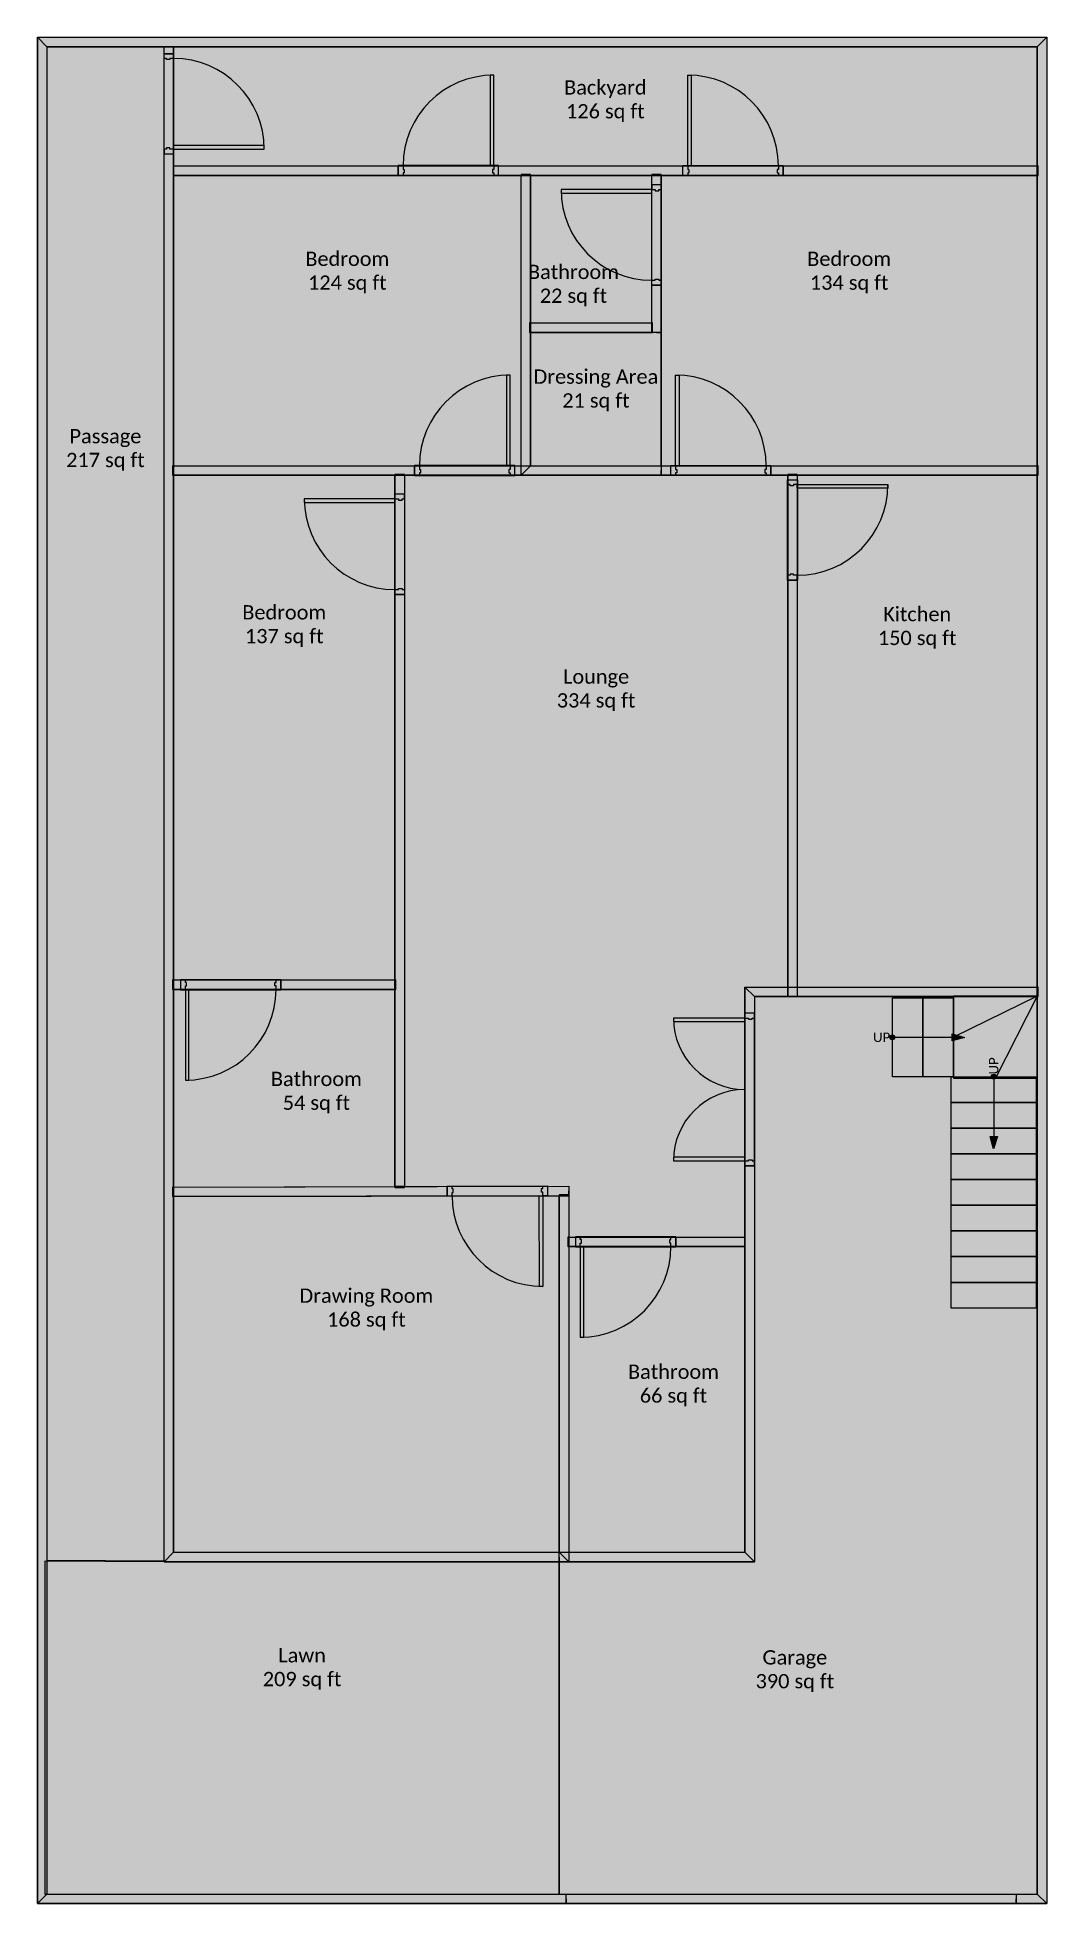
# Model space of a CAD drawing. Extents: x 0 to 35.4, y 0 to 65.4.
import ezdxf

# ---------------------------------------------------------------- set-up
doc = ezdxf.new("R2010")
doc.units = 0
doc.header["$MEASUREMENT"] = 0
for name, color, linetype in [('BUILDING_ENVELOPE', 7, 'CONTINUOUS'), ('LANDING', 7, 'CONTINUOUS'), ('SPACE', 7, 'CONTINUOUS'), ('STAIR', 7, 'CONTINUOUS')]:
    doc.layers.add(name, color=color, linetype=linetype)
doc.styles.get("Standard").update_dxf_attribs({"font": 'txt.shx'})

msp = doc.modelspace()

# ---------------------------------------------------------------- hatches: boundary and pattern name
at = {"layer": 'BUILDING_ENVELOPE'}
for color, points in [(7, [(0.357, 65.024), (0.357, 0.357), (0.024, 0.024), (0.024, 65.357)]), (7, [(0.024, 65.357), (35.357, 65.357), (35.024, 65.024), (0.357, 65.024)]), (7, [(35.357, 65.357), (35.357, 0.024), (35.024, 0.357), (35.024, 65.024)]), (7, [(4.458, 11.992), (4.458, 65.024), (4.625, 65.024), (4.792, 65.024), (4.792, 12.325)]), (7, [(15.876, 64.032), (15.876, 60.858), (16.001, 60.858), (16.001, 64.032)]), (7, [(22.917, 64.032), (22.917, 60.858), (22.792, 60.858), (22.792, 64.032)]), (7, [(7.966, 61.568), (4.792, 61.568), (4.792, 61.443), (7.966, 61.443)]), (7, [(4.792, 60.858), (35.024, 60.858), (35.024, 60.525), (4.792, 60.525), (4.792, 60.692)]), (7, [(35.024, 60.858), (35.024, 60.525), (35.057, 60.525), (35.057, 60.858)]), (7, [(16.958, 60.525), (17.292, 60.525), (17.292, 60.558), (16.958, 60.558)]), (7, [(16.958, 50.025), (16.958, 60.525), (17.292, 60.525), (17.292, 50.358)]), (7, [(21.53, 60.525), (21.863, 60.525), (21.863, 60.558), (21.53, 60.558)]), (7, [(21.53, 55.025), (21.53, 60.525), (21.863, 60.525), (21.863, 55.025), (21.696, 55.025)]), (7, [(18.356, 59.9), (21.53, 59.9), (21.53, 60.025), (18.356, 60.025)]), (7, [(17.292, 55.025), (17.292, 55.358), (17.258, 55.358), (17.258, 55.025)]), (7, [(17.292, 55.358), (21.53, 55.358), (21.53, 55.025), (17.292, 55.025)]), (7, [(21.53, 55.358), (21.53, 55.025), (21.563, 55.025), (21.563, 55.358)]), (7, [(16.448, 53.532), (16.448, 50.358), (16.573, 50.358), (16.573, 53.532)]), (7, [(22.488, 53.532), (22.488, 50.358), (22.363, 50.358), (22.363, 53.532)]), (7, [(4.792, 50.025), (4.792, 50.358), (4.758, 50.358), (4.758, 50.025)]), (7, [(4.792, 50.358), (35.024, 50.358), (35.024, 50.025), (4.792, 50.025)]), (253, [(17.292, 50.358), (21.863, 50.358), (21.863, 50.192), (21.863, 50.025), (16.958, 50.025)]), (7, [(35.024, 50.358), (35.024, 50.025), (35.057, 50.025), (35.057, 50.358)]), (7, [(12.542, 50.025), (12.875, 50.025), (12.875, 50.058), (12.542, 50.058)]), (7, [(12.875, 50.025), (12.875, 25.128), (12.542, 25.127), (12.542, 50.025)]), (7, [(26.292, 50.025), (26.625, 50.025), (26.625, 50.058), (26.292, 50.058)]), (7, [(26.625, 50.025), (26.625, 31.775), (26.458, 31.775), (26.292, 31.775), (26.292, 50.025)]), (7, [(29.799, 49.574), (26.625, 49.574), (26.625, 49.699), (29.799, 49.699)]), (7, [(9.368, 49.074), (12.542, 49.074), (12.542, 49.199), (9.368, 49.199)]), (7, [(4.792, 32.025), (4.792, 32.358), (4.758, 32.358), (4.758, 32.025)]), (7, [(4.792, 32.358), (12.542, 32.358), (12.542, 32.025), (4.792, 32.025)]), (7, [(5.33, 28.851), (5.33, 32.025), (5.205, 32.025), (5.205, 28.851)]), (7, [(12.542, 32.358), (12.542, 32.025), (12.575, 32.025), (12.575, 32.358)]), (7, [(24.792, 32.108), (35.024, 32.108), (35.024, 31.775), (25.125, 31.775)]), (7, [(25.125, 31.775), (25.125, 11.992), (24.792, 12.325), (24.792, 32.108)]), (7, [(35.024, 32.108), (35.024, 31.775), (35.057, 31.775), (35.057, 32.108)]), (7, [(22.292, 30.9), (24.792, 30.9), (24.792, 31.025), (22.292, 31.025)]), (7, [(22.292, 26.025), (24.792, 26.025), (24.792, 26.15), (22.292, 26.15)]), (7, [(4.792, 24.775), (4.792, 25.108), (4.758, 25.108), (4.758, 24.775)]), (7, [(4.792, 25.108), (18.624, 25.142), (18.625, 24.975), (18.625, 24.808), (4.792, 24.775)]), (7, [(12.875, 25.128), (12.542, 25.127), (12.542, 25.094), (12.875, 25.094)]), (7, [(18.292, 24.807), (18.625, 24.808), (18.625, 24.842), (18.292, 24.841)]), (7, [(17.598, 21.632), (17.591, 24.806), (17.716, 24.806), (17.723, 21.632)]), (7, [(18.625, 24.808), (18.625, 11.992), (18.292, 12.325), (18.292, 24.807)]), (7, [(18.625, 23.025), (18.625, 23.358), (18.592, 23.358), (18.592, 23.025)]), (7, [(18.625, 23.358), (24.792, 23.358), (24.792, 23.192), (24.792, 23.025), (18.625, 23.025)]), (7, [(19.154, 19.851), (19.154, 23.025), (19.029, 23.025), (19.029, 19.851)]), (7, [(4.792, 12.325), (18.292, 12.325), (18.625, 11.992), (4.458, 11.992)]), (7, [(18.292, 12.325), (24.792, 12.325), (25.125, 11.992), (18.292, 11.992), (18.292, 12.158)]), (7, [(0.357, 0.357), (35.024, 0.357), (35.357, 0.024), (0.024, 0.024)])]:
    msp.add_hatch(color=color, dxfattribs=at).paths.add_polyline_path(points)
h = msp.add_hatch(color=7, dxfattribs=at)
h.paths.add_polyline_path([(4.458, 61.276), (4.792, 61.276), (4.792, 61.443), (4.667, 61.443), (4.542, 61.443), (4.458, 61.443)])
h.paths.add_polyline_path([(4.458, 64.783), (4.792, 64.783), (4.792, 64.617), (4.667, 64.617), (4.542, 64.617), (4.458, 64.617)])
h = msp.add_hatch(color=7, dxfattribs=at)
h.paths.add_polyline_path([(4.667, 61.443), (4.667, 61.484), (4.542, 61.484), (4.542, 61.443)])
h.paths.add_polyline_path([(4.667, 64.617), (4.667, 64.575), (4.542, 64.575), (4.542, 64.617)])
h = msp.add_hatch(color=7, dxfattribs=at)
h.paths.add_polyline_path([(16.168, 60.525), (16.168, 60.858), (16.001, 60.858), (16.001, 60.733), (16.001, 60.608), (16.001, 60.525)])
h.paths.add_polyline_path([(12.661, 60.525), (12.661, 60.858), (12.827, 60.858), (12.827, 60.733), (12.827, 60.608), (12.827, 60.525)])
h = msp.add_hatch(color=7, dxfattribs=at)
h.paths.add_polyline_path([(22.625, 60.525), (22.625, 60.858), (22.792, 60.858), (22.792, 60.733), (22.792, 60.608), (22.792, 60.525)])
h.paths.add_polyline_path([(26.132, 60.525), (26.132, 60.858), (25.966, 60.858), (25.966, 60.733), (25.966, 60.608), (25.966, 60.525)])
h = msp.add_hatch(color=7, dxfattribs=at)
h.paths.add_polyline_path([(16.001, 60.733), (15.96, 60.733), (15.96, 60.608), (16.001, 60.608)])
h.paths.add_polyline_path([(12.827, 60.733), (12.869, 60.733), (12.869, 60.608), (12.827, 60.608)])
h = msp.add_hatch(color=7, dxfattribs=at)
h.paths.add_polyline_path([(21.863, 60.192), (21.53, 60.192), (21.53, 60.025), (21.655, 60.025), (21.78, 60.025), (21.863, 60.025)])
h.paths.add_polyline_path([(21.863, 56.684), (21.53, 56.684), (21.53, 56.851), (21.655, 56.851), (21.78, 56.851), (21.863, 56.851)])
h = msp.add_hatch(color=7, dxfattribs=at)
h.paths.add_polyline_path([(22.792, 60.733), (22.833, 60.733), (22.833, 60.608), (22.792, 60.608)])
h.paths.add_polyline_path([(25.966, 60.733), (25.924, 60.733), (25.924, 60.608), (25.966, 60.608)])
h = msp.add_hatch(color=7, dxfattribs=at)
h.paths.add_polyline_path([(21.655, 60.025), (21.655, 59.983), (21.78, 59.983), (21.78, 60.025)])
h.paths.add_polyline_path([(21.655, 56.851), (21.655, 56.893), (21.78, 56.893), (21.78, 56.851)])
h = msp.add_hatch(color=7, dxfattribs=at)
h.paths.add_polyline_path([(16.739, 50.025), (16.739, 50.358), (16.573, 50.358), (16.573, 50.233), (16.573, 50.108), (16.573, 50.025)])
h.paths.add_polyline_path([(13.232, 50.025), (13.232, 50.358), (13.399, 50.358), (13.399, 50.233), (13.399, 50.108), (13.399, 50.025)])
h = msp.add_hatch(color=7, dxfattribs=at)
h.paths.add_polyline_path([(22.196, 50.025), (22.196, 50.358), (22.363, 50.358), (22.363, 50.233), (22.363, 50.108), (22.363, 50.025)])
h.paths.add_polyline_path([(25.704, 50.025), (25.704, 50.358), (25.537, 50.358), (25.537, 50.233), (25.537, 50.108), (25.537, 50.025)])
h = msp.add_hatch(color=7, dxfattribs=at)
h.paths.add_polyline_path([(16.573, 50.233), (16.531, 50.233), (16.531, 50.108), (16.573, 50.108)])
h.paths.add_polyline_path([(13.399, 50.233), (13.44, 50.233), (13.44, 50.108), (13.399, 50.108)])
h = msp.add_hatch(color=7, dxfattribs=at)
h.paths.add_polyline_path([(22.363, 50.233), (22.405, 50.233), (22.405, 50.108), (22.363, 50.108)])
h.paths.add_polyline_path([(25.537, 50.233), (25.495, 50.233), (25.495, 50.108), (25.537, 50.108)])
h = msp.add_hatch(color=7, dxfattribs=at)
h.paths.add_polyline_path([(26.292, 49.866), (26.625, 49.866), (26.625, 49.699), (26.5, 49.699), (26.375, 49.699), (26.292, 49.699)])
h.paths.add_polyline_path([(26.292, 46.358), (26.625, 46.358), (26.625, 46.525), (26.5, 46.525), (26.375, 46.525), (26.292, 46.525)])
h = msp.add_hatch(color=7, dxfattribs=at)
h.paths.add_polyline_path([(26.5, 49.699), (26.5, 49.657), (26.375, 49.657), (26.375, 49.699)])
h.paths.add_polyline_path([(26.5, 46.525), (26.5, 46.567), (26.375, 46.567), (26.375, 46.525)])
h = msp.add_hatch(color=7, dxfattribs=at)
h.paths.add_polyline_path([(12.875, 49.366), (12.542, 49.366), (12.542, 49.199), (12.667, 49.199), (12.792, 49.199), (12.875, 49.199)])
h.paths.add_polyline_path([(12.875, 45.858), (12.542, 45.858), (12.542, 46.025), (12.667, 46.025), (12.792, 46.025), (12.875, 46.025)])
h = msp.add_hatch(color=7, dxfattribs=at)
h.paths.add_polyline_path([(12.667, 49.199), (12.667, 49.157), (12.792, 49.157), (12.792, 49.199)])
h.paths.add_polyline_path([(12.667, 46.025), (12.667, 46.067), (12.792, 46.067), (12.792, 46.025)])
h = msp.add_hatch(color=7, dxfattribs=at)
h.paths.add_polyline_path([(5.038, 32.358), (5.038, 32.025), (5.205, 32.025), (5.205, 32.15), (5.205, 32.275), (5.205, 32.358)])
h.paths.add_polyline_path([(8.545, 32.358), (8.545, 32.025), (8.379, 32.025), (8.379, 32.15), (8.379, 32.275), (8.379, 32.358)])
h = msp.add_hatch(color=7, dxfattribs=at)
h.paths.add_polyline_path([(5.205, 32.15), (5.246, 32.15), (5.246, 32.275), (5.205, 32.275)])
h.paths.add_polyline_path([(8.379, 32.15), (8.337, 32.15), (8.337, 32.275), (8.379, 32.275)])
h = msp.add_hatch(color=134, dxfattribs=at)
h.paths.add_polyline_path([(29.955, 31.728), (31.019, 31.728), (31.019, 28.973), (29.955, 28.973)])
h.paths.add_polyline_path([(31.019, 31.728), (32.083, 31.728), (32.083, 28.973), (31.019, 28.973)])
edge = h.paths.add_edge_path(flags=0)
edge = h.paths.add_edge_path(flags=0)
edge = h.paths.add_edge_path(flags=0)
edge = h.paths.add_edge_path(flags=0)
edge = h.paths.add_edge_path(flags=0)
edge = h.paths.add_edge_path(flags=0)
edge = h.paths.add_edge_path(flags=0)
edge = h.paths.add_edge_path(flags=0)
edge = h.paths.add_edge_path(flags=0)
edge = h.paths.add_edge_path(flags=0)
edge = h.paths.add_edge_path(flags=0)
edge = h.paths.add_edge_path(flags=0)
edge = h.paths.add_edge_path(flags=0)
edge = h.paths.add_edge_path(flags=0)
edge = h.paths.add_edge_path(flags=0)
edge = h.paths.add_edge_path(flags=0)
edge = h.paths.add_edge_path(flags=0)
edge = h.paths.add_edge_path(flags=0)
edge = h.paths.add_edge_path(flags=0)
edge = h.paths.add_edge_path(flags=0)
edge = h.paths.add_edge_path(flags=0)
edge = h.paths.add_edge_path(flags=0)
edge = h.paths.add_edge_path(flags=0)
edge = h.paths.add_edge_path(flags=0)
edge = h.paths.add_edge_path(flags=0)
edge = h.paths.add_edge_path(flags=0)
edge = h.paths.add_edge_path(flags=0)
edge = h.paths.add_edge_path(flags=0)
edge = h.paths.add_edge_path(flags=0)
edge = h.paths.add_edge_path(flags=0)
edge = h.paths.add_edge_path(flags=0)
h = msp.add_hatch(color=7, dxfattribs=at)
h.paths.add_polyline_path([(25.125, 31.192), (24.792, 31.192), (24.792, 31.025), (24.917, 31.025), (25.042, 31.025), (25.125, 31.025)])
h.paths.add_polyline_path([(25.125, 25.858), (24.792, 25.858), (24.792, 26.025), (24.917, 26.025), (25.042, 26.025), (25.125, 26.025)])
h = msp.add_hatch(color=7, dxfattribs=at)
h.paths.add_polyline_path([(24.917, 31.025), (24.917, 30.983), (25.042, 30.983), (25.042, 31.025)])
h.paths.add_polyline_path([(24.917, 26.025), (24.917, 26.067), (25.042, 26.067), (25.042, 26.025)])
h = msp.add_hatch(color=134, dxfattribs=at)
h.paths.add_polyline_path([(34.994, 28.973), (34.994, 28.074), (32.011, 28.074), (32.011, 28.973)])
h.paths.add_polyline_path([(34.994, 28.074), (34.994, 27.174), (32.011, 27.174), (32.011, 28.074)])
h.paths.add_polyline_path([(34.994, 27.174), (34.994, 26.274), (32.011, 26.274), (32.011, 27.174)])
h.paths.add_polyline_path([(34.994, 26.274), (34.994, 25.374), (32.011, 25.374), (32.011, 26.274)])
h.paths.add_polyline_path([(34.994, 25.374), (34.994, 24.474), (32.011, 24.474), (32.011, 25.374)])
h.paths.add_polyline_path([(34.994, 24.474), (34.994, 23.574), (32.011, 23.574), (32.011, 24.474)])
h.paths.add_polyline_path([(34.994, 23.574), (34.994, 22.674), (32.011, 22.674), (32.011, 23.574)])
h.paths.add_polyline_path([(34.994, 22.674), (34.994, 21.774), (32.011, 21.774), (32.011, 22.674)])
h.paths.add_polyline_path([(34.994, 21.774), (34.994, 20.874), (32.011, 20.874), (32.011, 21.774)])
edge = h.paths.add_edge_path(flags=0)
edge = h.paths.add_edge_path(flags=0)
edge = h.paths.add_edge_path(flags=0)
edge = h.paths.add_edge_path(flags=0)
edge = h.paths.add_edge_path(flags=0)
edge = h.paths.add_edge_path(flags=0)
edge = h.paths.add_edge_path(flags=0)
edge = h.paths.add_edge_path(flags=0)
edge = h.paths.add_edge_path(flags=0)
edge = h.paths.add_edge_path(flags=0)
edge = h.paths.add_edge_path(flags=0)
edge = h.paths.add_edge_path(flags=0)
edge = h.paths.add_edge_path(flags=0)
edge = h.paths.add_edge_path(flags=0)
edge = h.paths.add_edge_path(flags=0)
edge = h.paths.add_edge_path(flags=0)
edge = h.paths.add_edge_path(flags=0)
edge = h.paths.add_edge_path(flags=0)
edge = h.paths.add_edge_path(flags=0)
edge = h.paths.add_edge_path(flags=0)
edge = h.paths.add_edge_path(flags=0)
edge = h.paths.add_edge_path(flags=0)
edge = h.paths.add_edge_path(flags=0)
edge = h.paths.add_edge_path(flags=0)
h = msp.add_hatch(color=7, dxfattribs=at)
h.paths.add_polyline_path([(17.882, 25.14), (17.882, 24.807), (17.716, 24.806), (17.715, 24.931), (17.715, 25.056), (17.715, 25.139)])
h.paths.add_polyline_path([(14.374, 25.131), (14.375, 24.798), (14.542, 24.798), (14.541, 24.923), (14.541, 25.048), (14.541, 25.132)])
h = msp.add_hatch(color=7, dxfattribs=at)
h.paths.add_polyline_path([(17.715, 24.931), (17.674, 24.931), (17.673, 25.056), (17.715, 25.056)])
h.paths.add_polyline_path([(14.541, 24.923), (14.583, 24.924), (14.583, 25.049), (14.541, 25.048)])
h = msp.add_hatch(color=7, dxfattribs=at)
h.paths.add_polyline_path([(18.862, 23.358), (18.862, 23.025), (19.029, 23.025), (19.029, 23.15), (19.029, 23.275), (19.029, 23.358)])
h.paths.add_polyline_path([(22.37, 23.358), (22.37, 23.025), (22.203, 23.025), (22.203, 23.15), (22.203, 23.275), (22.203, 23.358)])
h = msp.add_hatch(color=7, dxfattribs=at)
h.paths.add_polyline_path([(19.029, 23.15), (19.071, 23.15), (19.071, 23.275), (19.029, 23.275)])
h.paths.add_polyline_path([(22.203, 23.15), (22.161, 23.15), (22.161, 23.275), (22.203, 23.275)])
at = {"layer": 'LANDING'}
msp.add_hatch(color=134, dxfattribs=at).paths.add_polyline_path([(35.024, 31.788), (32.095, 31.788), (32.095, 28.92), (35.024, 28.92)])
at = {"layer": 'SPACE'}
for color, points in [(54, [(4.458, 12.025), (4.458, 65.025), (0.357, 65.025), (0.357, 12.045)]), (77, [(4.792, 60.858), (35.024, 60.858), (35.024, 65.024), (4.792, 65.024)]), (10, [(16.958, 50.358), (16.958, 60.525), (4.792, 60.525), (4.792, 50.358)]), (5, [(21.53, 55.358), (21.53, 60.525), (17.292, 60.525), (17.292, 55.358), (21.53, 55.358)]), (10, [(21.863, 50.358), (35.024, 50.358), (35.024, 60.525), (21.863, 60.525)]), (11, [(21.863, 55.025), (17.292, 55.025), (17.292, 50.358), (21.863, 50.358), (21.863, 55.025)]), (10, [(12.542, 32.358), (12.542, 50.025), (4.792, 50.025), (4.792, 32.358), (12.542, 32.358)]), (2, [(24.792, 23.358), (24.792, 32.108), (26.292, 32.108), (26.292, 50.025), (21.863, 50.025), (16.958, 50.025), (12.875, 50.025), (12.875, 25.128), (18.624, 25.142), (18.625, 24.975), (18.625, 24.808), (18.625, 24.808), (18.625, 23.358)]), (40, [(26.625, 32.108), (35.024, 32.108), (35.024, 50.025), (26.625, 50.025)]), (5, [(12.542, 32.025), (4.792, 32.025), (4.792, 25.108), (12.542, 25.127), (12.542, 32.025)]), (22, [(18.292, 11.992), (18.292, 0.357), (18.542, 0.357), (34.292, 0.357), (35.024, 0.357), (35.024, 31.775), (26.625, 31.775), (26.458, 31.775), (26.292, 31.775), (25.125, 31.775), (25.125, 11.992), (18.625, 11.992), (18.625, 11.992), (18.292, 11.992)]), (94, [(4.792, 12.325), (4.792, 12.325), (4.793, 12.325), (18.292, 12.325), (18.292, 24.807), (4.792, 24.775), (4.792, 12.325)]), (5, [(24.792, 23.025), (18.625, 23.025), (18.625, 12.325), (24.792, 12.325)]), (111, [(4.827, 11.992), (4.486, 11.992), (4.486, 11.993), (0.292, 12.014), (0.292, 0.357), (18.292, 0.357), (18.292, 11.992)])]:
    msp.add_hatch(color=color, dxfattribs=at).paths.add_polyline_path(points)
at = {"layer": 'STAIR'}
h = msp.add_hatch(color=134, dxfattribs=at)
edge = h.paths.add_edge_path()
edge.add_arc((29.955, 30.351), 0.0868, 0, 360)
for points in [[(32.05, 30.223), (32.05, 30.478), (32.476, 30.348)], [(33.375, 26.878), (33.63, 26.878), (33.5, 26.452)]]:
    msp.add_hatch(color=134, dxfattribs=at).paths.add_polyline_path(points)
h = msp.add_hatch(color=134, dxfattribs=at)
edge = h.paths.add_edge_path()
edge.add_arc((33.503, 28.973), 0.0868, 0, 360)

# ---------------------------------------------------------------- linework, layer by layer
at = {"layer": 'BUILDING_ENVELOPE', "color": 7, "linetype": 'CONTINUOUS'}
for p, q in [((0.024, 65.357), (0.024, 0.024)), ((0.024, 65.357), (35.357, 65.357)), ((35.357, 65.357), (35.357, 0.024)), ((0.357, 65.024), (0.357, 0.357)), ((0.357, 65.024), (35.024, 65.024)), ((4.458, 64.783), (4.792, 64.783)), ((4.458, 64.617), (4.458, 64.783)), ((4.458, 64.783), (4.792, 64.783)), ((4.792, 64.783), (4.792, 64.617)), ((35.024, 65.024), (35.024, 0.357)), ((4.542, 64.617), (4.458, 64.617)), ((4.542, 64.575), (4.542, 64.617)), ((4.667, 64.575), (4.542, 64.575)), ((4.792, 64.617), (4.667, 64.617)), ((4.667, 64.617), (4.667, 64.575)), ((4.542, 61.443), (4.458, 61.443)), ((4.458, 61.443), (4.458, 61.276)), ((4.667, 61.484), (4.542, 61.484)), ((4.542, 61.484), (4.542, 61.443)), ((4.667, 61.443), (4.667, 61.484)), ((4.792, 61.443), (4.667, 61.443)), ((4.792, 61.276), (4.792, 61.443)), ((4.458, 61.276), (4.792, 61.276)), ((4.458, 61.276), (4.792, 61.276)), ((12.661, 60.525), (12.661, 60.858)), ((12.661, 60.858), (12.827, 60.858)), ((12.661, 60.525), (12.661, 60.858)), ((12.827, 60.858), (12.827, 60.733)), ((16.168, 60.858), (16.001, 60.858)), ((16.001, 60.858), (16.001, 60.733)), ((16.168, 60.525), (16.168, 60.858)), ((16.168, 60.525), (16.168, 60.858)), ((22.625, 60.525), (22.625, 60.858)), ((22.625, 60.858), (22.792, 60.858)), ((22.625, 60.525), (22.625, 60.858)), ((22.792, 60.858), (22.792, 60.733)), ((26.132, 60.858), (25.966, 60.858)), ((25.966, 60.858), (25.966, 60.733)), ((26.132, 60.525), (26.132, 60.858)), ((26.132, 60.525), (26.132, 60.858)), ((12.827, 60.525), (12.661, 60.525)), ((12.827, 60.733), (12.869, 60.733)), ((12.827, 60.608), (12.827, 60.525)), ((12.869, 60.608), (12.827, 60.608)), ((12.869, 60.733), (12.869, 60.608)), ((16.001, 60.733), (15.96, 60.733)), ((15.96, 60.733), (15.96, 60.608)), ((15.96, 60.608), (16.001, 60.608)), ((16.001, 60.608), (16.001, 60.525)), ((16.001, 60.525), (16.168, 60.525)), ((16.958, 50.025), (16.958, 60.525)), ((17.292, 50.358), (17.292, 60.525)), ((21.863, 60.192), (21.53, 60.192)), ((21.53, 60.192), (21.53, 60.025)), ((21.863, 60.192), (21.53, 60.192)), ((21.863, 60.025), (21.863, 60.192)), ((22.792, 60.525), (22.625, 60.525)), ((22.792, 60.733), (22.833, 60.733)), ((22.792, 60.608), (22.792, 60.525)), ((22.833, 60.608), (22.792, 60.608)), ((22.833, 60.733), (22.833, 60.608)), ((25.966, 60.733), (25.924, 60.733)), ((25.924, 60.733), (25.924, 60.608)), ((25.924, 60.608), (25.966, 60.608)), ((25.966, 60.608), (25.966, 60.525)), ((25.966, 60.525), (26.132, 60.525)), ((21.53, 60.025), (21.655, 60.025)), ((21.655, 60.025), (21.655, 59.983)), ((21.655, 59.983), (21.78, 59.983)), ((21.78, 60.025), (21.863, 60.025)), ((21.78, 59.983), (21.78, 60.025)), ((21.53, 56.684), (21.53, 56.851)), ((21.53, 56.851), (21.655, 56.851)), ((21.655, 56.851), (21.655, 56.893)), ((21.655, 56.893), (21.78, 56.893)), ((21.78, 56.893), (21.78, 56.851)), ((21.78, 56.851), (21.863, 56.851)), ((21.863, 56.851), (21.863, 56.684)), ((21.863, 56.684), (21.53, 56.684)), ((21.863, 56.684), (21.53, 56.684)), ((17.292, 55.358), (21.53, 55.358)), ((17.292, 55.025), (21.53, 55.025)), ((4.792, 50.358), (35.024, 50.358)), ((13.232, 50.025), (13.232, 50.358)), ((13.232, 50.358), (13.399, 50.358)), ((13.232, 50.025), (13.232, 50.358)), ((13.399, 50.358), (13.399, 50.233)), ((16.739, 50.358), (16.573, 50.358)), ((16.573, 50.358), (16.573, 50.233)), ((16.739, 50.025), (16.739, 50.358)), ((16.739, 50.025), (16.739, 50.358)), ((22.196, 50.025), (22.196, 50.358)), ((22.196, 50.358), (22.363, 50.358)), ((22.196, 50.025), (22.196, 50.358)), ((22.363, 50.358), (22.363, 50.233)), ((25.704, 50.358), (25.537, 50.358)), ((25.537, 50.358), (25.537, 50.233)), ((25.704, 50.025), (25.704, 50.358)), ((25.704, 50.025), (25.704, 50.358)), ((4.792, 50.025), (35.024, 50.025)), ((12.542, 50.025), (12.542, 25.127)), ((12.875, 50.025), (12.875, 25.128)), ((13.399, 50.025), (13.232, 50.025)), ((13.399, 50.233), (13.44, 50.233)), ((13.399, 50.108), (13.399, 50.025)), ((13.44, 50.108), (13.399, 50.108)), ((13.44, 50.233), (13.44, 50.108)), ((16.573, 50.233), (16.531, 50.233)), ((16.531, 50.233), (16.531, 50.108)), ((16.531, 50.108), (16.573, 50.108)), ((16.573, 50.108), (16.573, 50.025)), ((16.573, 50.025), (16.739, 50.025)), ((22.363, 50.025), (22.196, 50.025)), ((22.363, 50.233), (22.405, 50.233)), ((22.363, 50.108), (22.363, 50.025)), ((22.405, 50.108), (22.363, 50.108)), ((22.405, 50.233), (22.405, 50.108)), ((25.537, 50.233), (25.495, 50.233)), ((25.495, 50.233), (25.495, 50.108)), ((25.495, 50.108), (25.537, 50.108)), ((25.537, 50.108), (25.537, 50.025)), ((25.537, 50.025), (25.704, 50.025)), ((26.292, 49.866), (26.625, 49.866)), ((26.292, 49.699), (26.292, 49.866)), ((26.292, 49.866), (26.625, 49.866)), ((26.375, 49.699), (26.292, 49.699)), ((26.375, 49.657), (26.375, 49.699)), ((26.5, 49.657), (26.375, 49.657)), ((26.625, 49.699), (26.5, 49.699)), ((26.5, 49.699), (26.5, 49.657)), ((26.625, 49.866), (26.625, 49.699)), ((12.875, 49.366), (12.542, 49.366)), ((12.542, 49.366), (12.542, 49.199)), ((12.875, 49.366), (12.542, 49.366)), ((12.542, 49.199), (12.667, 49.199)), ((12.667, 49.199), (12.667, 49.157)), ((12.667, 49.157), (12.792, 49.157)), ((12.792, 49.199), (12.875, 49.199)), ((12.792, 49.157), (12.792, 49.199)), ((12.875, 49.199), (12.875, 49.366)), ((26.375, 46.525), (26.292, 46.525)), ((26.292, 46.525), (26.292, 46.358)), ((26.5, 46.567), (26.375, 46.567)), ((26.375, 46.567), (26.375, 46.525)), ((26.5, 46.525), (26.5, 46.567)), ((26.625, 46.525), (26.5, 46.525)), ((26.625, 46.358), (26.625, 46.525)), ((12.542, 45.858), (12.542, 46.025)), ((12.542, 46.025), (12.667, 46.025)), ((12.875, 45.858), (12.542, 45.858)), ((12.875, 45.858), (12.542, 45.858)), ((12.667, 46.025), (12.667, 46.067)), ((12.667, 46.067), (12.792, 46.067)), ((12.792, 46.067), (12.792, 46.025)), ((12.792, 46.025), (12.875, 46.025)), ((12.875, 46.025), (12.875, 45.858)), ((26.292, 46.358), (26.625, 46.358)), ((26.292, 46.358), (26.625, 46.358)), ((4.792, 32.358), (12.542, 32.358)), ((4.792, 32.025), (12.542, 32.025)), ((5.038, 32.358), (5.038, 32.025)), ((5.205, 32.358), (5.038, 32.358)), ((5.038, 32.358), (5.038, 32.025)), ((5.038, 32.025), (5.205, 32.025)), ((5.205, 32.275), (5.205, 32.358)), ((5.246, 32.275), (5.205, 32.275)), ((5.205, 32.025), (5.205, 32.15)), ((5.205, 32.15), (5.246, 32.15)), ((5.246, 32.15), (5.246, 32.275)), ((8.337, 32.15), (8.337, 32.275)), ((8.337, 32.275), (8.379, 32.275)), ((8.379, 32.15), (8.337, 32.15)), ((8.379, 32.275), (8.379, 32.358)), ((8.379, 32.358), (8.545, 32.358)), ((8.379, 32.025), (8.379, 32.15)), ((8.545, 32.025), (8.379, 32.025)), ((8.545, 32.358), (8.545, 32.025)), ((8.545, 32.358), (8.545, 32.025)), ((24.792, 32.108), (35.024, 32.108)), ((24.792, 32.108), (24.792, 12.325)), ((25.125, 31.775), (35.024, 31.775)), ((25.125, 31.775), (25.125, 11.992)), ((25.125, 31.192), (24.792, 31.192)), ((24.792, 31.192), (24.792, 31.025)), ((25.125, 31.192), (24.792, 31.192)), ((24.792, 31.025), (24.917, 31.025)), ((24.917, 31.025), (24.917, 30.983)), ((24.917, 30.983), (25.042, 30.983)), ((25.042, 31.025), (25.125, 31.025)), ((25.042, 30.983), (25.042, 31.025)), ((25.125, 31.025), (25.125, 31.192)), ((24.792, 25.858), (24.792, 26.025)), ((24.792, 26.025), (24.917, 26.025)), ((25.125, 25.858), (24.792, 25.858)), ((25.125, 25.858), (24.792, 25.858)), ((24.917, 26.025), (24.917, 26.067)), ((24.917, 26.067), (25.042, 26.067)), ((25.042, 26.067), (25.042, 26.025)), ((25.042, 26.025), (25.125, 26.025)), ((25.125, 26.025), (25.125, 25.858)), ((14.541, 25.132), (14.374, 25.131)), ((14.374, 25.131), (14.375, 24.798)), ((14.374, 25.131), (14.375, 24.798)), ((14.541, 25.048), (14.541, 25.132)), ((14.583, 25.049), (14.541, 25.048)), ((14.541, 24.923), (14.583, 24.924)), ((14.542, 24.798), (14.541, 24.923)), ((14.583, 24.924), (14.583, 25.049)), ((17.674, 24.931), (17.673, 25.056)), ((17.673, 25.056), (17.715, 25.056)), ((17.715, 24.931), (17.674, 24.931)), ((17.715, 25.139), (17.882, 25.14)), ((17.715, 25.056), (17.715, 25.139)), ((17.716, 24.806), (17.715, 24.931)), ((17.882, 25.14), (17.882, 24.807)), ((17.882, 25.14), (17.882, 24.807)), ((14.375, 24.798), (14.542, 24.798)), ((17.882, 24.807), (17.716, 24.806)), ((18.292, 24.807), (18.292, 12.325)), ((18.625, 24.808), (18.625, 11.992)), ((18.862, 23.358), (18.862, 23.025)), ((19.029, 23.358), (18.862, 23.358)), ((18.862, 23.358), (18.862, 23.025)), ((18.862, 23.025), (19.029, 23.025)), ((19.029, 23.275), (19.029, 23.358)), ((19.071, 23.275), (19.029, 23.275)), ((19.029, 23.025), (19.029, 23.15)), ((19.029, 23.15), (19.071, 23.15)), ((19.071, 23.15), (19.071, 23.275)), ((22.161, 23.15), (22.161, 23.275)), ((22.161, 23.275), (22.203, 23.275)), ((22.203, 23.15), (22.161, 23.15)), ((22.203, 23.275), (22.203, 23.358)), ((22.203, 23.358), (22.37, 23.358)), ((22.203, 23.025), (22.203, 23.15)), ((22.37, 23.025), (22.203, 23.025)), ((22.37, 23.358), (22.37, 23.025)), ((22.37, 23.358), (22.37, 23.025)), ((4.458, 11.992), (18.625, 11.992)), ((4.792, 12.325), (18.292, 12.325)), ((0.024, 0.024), (35.357, 0.024)), ((0.357, 0.357), (35.024, 0.357))]:
    msp.add_line(p, q, dxfattribs=at)
for points in [[(0.357, 65.024), (0.357, 0.357), (0.024, 0.024), (0.024, 65.357)], [(0.024, 65.357), (35.357, 65.357), (35.024, 65.024), (0.357, 65.024)], [(35.357, 65.357), (35.357, 0.024), (35.024, 0.357), (35.024, 65.024)], [(4.45, 64.783), (4.45, 61.276), (4.8, 61.276), (4.8, 64.783)], [(4.458, 11.992), (4.458, 65.024), (4.625, 65.024), (4.792, 65.024), (4.792, 12.325)], [(15.876, 64.032), (15.876, 60.858), (16.001, 60.858), (16.001, 64.032)], [(22.917, 64.032), (22.917, 60.858), (22.792, 60.858), (22.792, 64.032)], [(7.966, 61.568), (4.792, 61.568), (4.792, 61.443), (7.966, 61.443)], [(4.792, 60.858), (35.024, 60.858), (35.024, 60.525), (4.792, 60.525), (4.792, 60.692)], [(12.661, 60.517), (16.168, 60.517), (16.168, 60.866), (12.661, 60.866)], [(26.132, 60.517), (22.625, 60.517), (22.625, 60.866), (26.132, 60.866)], [(35.024, 60.858), (35.024, 60.525), (35.057, 60.525), (35.057, 60.858)], [(16.958, 60.525), (17.292, 60.525), (17.292, 60.558), (16.958, 60.558)], [(16.958, 50.025), (16.958, 60.525), (17.292, 60.525), (17.292, 50.358)], [(21.871, 56.684), (21.871, 60.192), (21.522, 60.192), (21.522, 56.684)], [(21.53, 60.525), (21.863, 60.525), (21.863, 60.558), (21.53, 60.558)], [(21.53, 55.025), (21.53, 60.525), (21.863, 60.525), (21.863, 55.025), (21.696, 55.025)], [(18.356, 59.9), (21.53, 59.9), (21.53, 60.025), (18.356, 60.025)], [(17.292, 55.025), (17.292, 55.358), (17.258, 55.358), (17.258, 55.025)], [(17.292, 55.358), (21.53, 55.358), (21.53, 55.025), (17.292, 55.025)], [(21.53, 55.358), (21.53, 55.025), (21.563, 55.025), (21.563, 55.358)], [(16.448, 53.532), (16.448, 50.358), (16.573, 50.358), (16.573, 53.532)], [(22.488, 53.532), (22.488, 50.358), (22.363, 50.358), (22.363, 53.532)], [(4.792, 50.025), (4.792, 50.358), (4.758, 50.358), (4.758, 50.025)], [(4.792, 50.358), (35.024, 50.358), (35.024, 50.025), (4.792, 50.025)], [(13.232, 50.017), (16.739, 50.017), (16.739, 50.366), (13.232, 50.366)], [(17.292, 50.358), (21.863, 50.358), (21.863, 50.192), (21.863, 50.025), (16.958, 50.025)], [(25.704, 50.017), (22.196, 50.017), (22.196, 50.366), (25.704, 50.366)], [(35.024, 50.358), (35.024, 50.025), (35.057, 50.025), (35.057, 50.358)], [(12.542, 50.025), (12.875, 50.025), (12.875, 50.058), (12.542, 50.058)], [(12.875, 50.025), (12.875, 25.128), (12.542, 25.127), (12.542, 50.025)], [(26.284, 46.358), (26.284, 49.866), (26.633, 49.866), (26.633, 46.358)], [(26.292, 50.025), (26.625, 50.025), (26.625, 50.058), (26.292, 50.058)], [(26.625, 50.025), (26.625, 31.775), (26.458, 31.775), (26.292, 31.775), (26.292, 50.025)], [(29.799, 49.574), (26.625, 49.574), (26.625, 49.699), (29.799, 49.699)], [(9.368, 49.074), (12.542, 49.074), (12.542, 49.199), (9.368, 49.199)], [(12.883, 45.858), (12.883, 49.366), (12.534, 49.366), (12.534, 45.858)], [(4.792, 32.025), (4.792, 32.358), (4.758, 32.358), (4.758, 32.025)], [(4.792, 32.358), (12.542, 32.358), (12.542, 32.025), (4.792, 32.025)], [(8.545, 32.366), (5.038, 32.366), (5.038, 32.017), (8.545, 32.017)], [(5.33, 28.851), (5.33, 32.025), (5.205, 32.025), (5.205, 28.851)], [(12.542, 32.358), (12.542, 32.025), (12.575, 32.025), (12.575, 32.358)], [(24.792, 32.108), (35.024, 32.108), (35.024, 31.775), (25.125, 31.775)], [(25.125, 31.775), (25.125, 11.992), (24.792, 12.325), (24.792, 32.108)], [(35.024, 32.108), (35.024, 31.775), (35.057, 31.775), (35.057, 32.108)], [(22.292, 30.9), (24.792, 30.9), (24.792, 31.025), (22.292, 31.025)], [(25.133, 25.858), (25.133, 31.192), (24.784, 31.192), (24.784, 25.858)], [(22.292, 26.025), (24.792, 26.025), (24.792, 26.15), (22.292, 26.15)], [(4.792, 24.775), (4.792, 25.108), (4.758, 25.108), (4.758, 24.775)], [(4.792, 25.108), (18.624, 25.142), (18.625, 24.975), (18.625, 24.808), (4.792, 24.775)], [(12.875, 25.128), (12.542, 25.127), (12.542, 25.094), (12.875, 25.094)], [(14.374, 25.139), (17.881, 25.148), (17.882, 24.799), (14.375, 24.79)], [(18.292, 24.807), (18.625, 24.808), (18.625, 24.842), (18.292, 24.841)], [(17.598, 21.632), (17.591, 24.806), (17.716, 24.806), (17.723, 21.632)], [(18.625, 24.808), (18.625, 11.992), (18.292, 12.325), (18.292, 24.807)], [(18.625, 23.025), (18.625, 23.358), (18.592, 23.358), (18.592, 23.025)], [(18.625, 23.358), (24.792, 23.358), (24.792, 23.192), (24.792, 23.025), (18.625, 23.025)], [(22.37, 23.366), (18.862, 23.366), (18.862, 23.017), (22.37, 23.017)], [(19.154, 19.851), (19.154, 23.025), (19.029, 23.025), (19.029, 19.851)], [(4.792, 12.325), (18.292, 12.325), (18.625, 11.992), (4.458, 11.992)], [(18.292, 12.325), (24.792, 12.325), (25.125, 11.992), (18.292, 11.992), (18.292, 12.158)], [(0.357, 0.357), (35.024, 0.357), (35.357, 0.024), (0.024, 0.024)], [(18.542, 0.357), (34.292, 0.357), (34.292, 0.19), (34.292, 0.024), (18.542, 0.024), (18.542, 0.19)]]:
    msp.add_lwpolyline(points, close=True, dxfattribs=at)
for points in [[(4.458, 11.992), (4.458, 65.024), (4.625, 65.024)], [(4.792, 12.325), (4.792, 65.024), (4.625, 65.024)], [(4.792, 60.692), (4.792, 60.858), (35.024, 60.858)], [(4.792, 60.692), (4.792, 60.525), (35.024, 60.525)], [(21.696, 55.025), (21.53, 55.025), (21.53, 60.525)], [(21.696, 55.025), (21.863, 55.025), (21.863, 60.525)], [(17.292, 50.358), (21.863, 50.358), (21.863, 50.192)], [(16.958, 50.025), (21.863, 50.025), (21.863, 50.192)], [(26.292, 50.025), (26.292, 31.775), (26.458, 31.775)], [(26.625, 50.025), (26.625, 31.775), (26.458, 31.775)], [(4.792, 25.108), (18.624, 25.142), (18.625, 24.975)], [(4.792, 24.775), (18.625, 24.808), (18.625, 24.975)], [(18.625, 23.358), (24.792, 23.358), (24.792, 23.192)], [(18.625, 23.025), (24.792, 23.025), (24.792, 23.192)], [(18.292, 12.158), (18.292, 12.325), (24.792, 12.325)], [(18.292, 12.158), (18.292, 11.992), (25.125, 11.992)], [(18.542, 0.19), (18.542, 0.357), (34.292, 0.357), (34.292, 0.19)], [(18.542, 0.19), (18.542, 0.024), (34.292, 0.024), (34.292, 0.19)]]:
    msp.add_lwpolyline(points, dxfattribs=at)
at = {"layer": 'BUILDING_ENVELOPE', "color": 9, "linetype": 'CONTINUOUS'}
for points in [[(29.955, 31.728), (31.019, 31.728), (31.019, 28.973), (29.955, 28.973)], [(31.019, 31.728), (32.083, 31.728), (32.083, 28.973), (31.019, 28.973)], [(34.994, 28.973), (34.994, 28.074), (32.011, 28.074), (32.011, 28.973)], [(34.994, 28.074), (34.994, 27.174), (32.011, 27.174), (32.011, 28.074)], [(34.994, 27.174), (34.994, 26.274), (32.011, 26.274), (32.011, 27.174)], [(34.994, 26.274), (34.994, 25.374), (32.011, 25.374), (32.011, 26.274)], [(34.994, 25.374), (34.994, 24.474), (32.011, 24.474), (32.011, 25.374)], [(34.994, 24.474), (34.994, 23.574), (32.011, 23.574), (32.011, 24.474)], [(34.994, 23.574), (34.994, 22.674), (32.011, 22.674), (32.011, 23.574)], [(34.994, 22.674), (34.994, 21.774), (32.011, 21.774), (32.011, 22.674)], [(34.994, 21.774), (34.994, 20.874), (32.011, 20.874), (32.011, 21.774)]]:
    msp.add_lwpolyline(points, close=True, dxfattribs=at)
at = {"layer": 'BUILDING_ENVELOPE', "color": 7, "linetype": 'CONTINUOUS'}
for centre, radius, start, end in [((4.792, 61.443), 3.174, 0, 90), ((16.001, 60.858), 3.174, 90, 180), ((22.792, 60.858), 3.174, 0, 90), ((21.53, 60.025), 3.174, 180, 270), ((16.573, 50.358), 3.174, 90, 180), ((22.363, 50.358), 3.174, 0, 90), ((26.625, 49.699), 3.174, 270, 0), ((12.542, 49.199), 3.174, 180, 270), ((5.205, 32.025), 3.174, 270, 0), ((24.792, 31.025), 2.5, 180, 270), ((24.792, 26.025), 2.5, 90, 180), ((17.716, 24.806), 3.174, 180.13806, 270.13806), ((19.029, 23.025), 3.174, 270, 0)]:
    msp.add_arc(centre, radius, start, end, dxfattribs=at)
at = {"layer": 'LANDING', "color": 9, "linetype": 'CONTINUOUS'}
for q in [(32.095, 30.36), (33.566, 28.92)]:
    msp.add_line((35.024, 31.788), q, dxfattribs=at)
at = {"layer": 'LANDING', "color": 7, "linetype": 'CONTINUOUS'}
msp.add_lwpolyline([(35.024, 31.788), (32.095, 31.788), (32.095, 28.92), (35.024, 28.92)], close=True, dxfattribs=at)
at = {"layer": 'SPACE', "linetype": 'CONTINUOUS'}
for p, q in [((21.53, 60.525), (17.292, 60.525)), ((17.292, 60.525), (17.292, 55.358)), ((21.53, 55.358), (21.53, 60.525)), ((17.292, 55.358), (21.53, 55.358)), ((21.863, 55.025), (17.292, 55.025)), ((17.292, 55.025), (17.292, 50.358)), ((21.863, 50.358), (21.863, 55.025)), ((17.292, 50.358), (21.863, 50.358)), ((12.542, 50.025), (4.792, 50.025)), ((4.792, 50.025), (4.792, 32.358)), ((12.542, 32.358), (12.542, 50.025)), ((4.792, 32.358), (12.542, 32.358)), ((12.542, 32.025), (4.792, 32.025)), ((4.792, 32.025), (4.792, 25.108)), ((12.542, 25.127), (12.542, 32.025)), ((26.292, 31.775), (25.125, 31.775)), ((25.125, 31.775), (25.125, 11.992)), ((26.458, 31.775), (26.292, 31.775)), ((26.625, 31.775), (26.458, 31.775)), ((35.024, 31.775), (26.625, 31.775)), ((35.024, 0.357), (35.024, 31.775)), ((4.792, 25.108), (12.542, 25.127)), ((18.292, 24.807), (4.792, 24.775)), ((4.792, 24.775), (4.792, 12.325)), ((18.292, 12.325), (18.292, 24.807)), ((4.792, 12.325), (4.792, 12.325)), ((4.792, 12.325), (4.793, 12.325)), ((4.793, 12.325), (18.292, 12.325)), ((18.292, 11.992), (18.292, 0.357)), ((18.625, 11.992), (18.292, 11.992)), ((25.125, 11.992), (18.625, 11.992)), ((18.625, 11.992), (18.625, 11.992)), ((18.292, 0.357), (18.542, 0.357)), ((18.542, 0.357), (34.292, 0.357)), ((34.292, 0.357), (35.024, 0.357))]:
    msp.add_line(p, q, dxfattribs=at)
for points in [[(4.458, 12.025), (4.458, 65.025), (0.357, 65.025), (0.357, 12.045)], [(4.792, 60.858), (35.024, 60.858), (35.024, 65.024), (4.792, 65.024)], [(16.958, 50.358), (16.958, 60.525), (4.792, 60.525), (4.792, 50.358)], [(21.863, 50.358), (35.024, 50.358), (35.024, 60.525), (21.863, 60.525)], [(24.792, 23.358), (24.792, 32.108), (26.292, 32.108), (26.292, 50.025), (21.863, 50.025), (16.958, 50.025), (12.875, 50.025), (12.875, 25.128), (18.624, 25.142), (18.625, 24.975), (18.625, 24.808), (18.625, 24.808), (18.625, 23.358)], [(26.625, 32.108), (35.024, 32.108), (35.024, 50.025), (26.625, 50.025)], [(24.792, 23.025), (18.625, 23.025), (18.625, 12.325), (24.792, 12.325)], [(4.827, 11.992), (4.486, 11.992), (4.486, 11.993), (0.292, 12.014), (0.292, 0.357), (18.292, 0.357), (18.292, 11.992)]]:
    msp.add_lwpolyline(points, close=True, dxfattribs=at)
at = {"layer": 'STAIR', "color": 7, "linetype": 'CONTINUOUS'}
for p, q in [((29.955, 30.351), (32.263, 30.351)), ((33.503, 28.973), (33.503, 26.665))]:
    msp.add_line(p, q, dxfattribs=at)
for points in [[(32.05, 30.223), (32.05, 30.478), (32.476, 30.348)], [(33.375, 26.878), (33.63, 26.878), (33.5, 26.452)]]:
    msp.add_lwpolyline(points, close=True, dxfattribs=at)
for centre in [(29.955, 30.351), (33.503, 28.973)]:
    msp.add_circle(centre, 0.0868, dxfattribs=at)

# ---------------------------------------------------------------- texts
at = {"layer": 'BUILDING_ENVELOPE', "insert": (29.578, 30.351), "char_height": 0.33333, "width": 0.75327, "attachment_point": 5}
msp.add_mtext('\\C7;\\fCalibri|b0|i0|;\\H0.33333206176758;UP', dxfattribs=at)
at = {"layer": 'BUILDING_ENVELOPE', "insert": (33.503, 29.35), "char_height": 0.33333, "width": 0.75327, "attachment_point": 5, "rotation": 90}
msp.add_mtext('\\C7;\\fCalibri|b0|i0|;\\H0.33333206176758;UP', dxfattribs=at)
at = {"layer": 'SPACE', "char_height": 0.5, "attachment_point": 5}
for s, insert, width in [('\\C7;\\fCalibri|b0|i0|;\\H0.50000381469727;Backyard\\P126 sq ft\\P\\P', (19.908, 62.707), 3.06607), ('\\C7;\\fCalibri|b0|i0|;\\H0.50000381469727;Bedroom\\P124 sq ft\\P\\P', (10.875, 56.708), 3.10808), ('\\C7;\\fCalibri|b0|i0|;\\H0.50000381469727;Bedroom\\P134 sq ft\\P\\P', (28.443, 56.708), 3.10808), ('\\C7;\\fCalibri|b0|i0|;\\H0.50000381469727;Bathroom\\P22 sq ft\\P\\P', (18.792, 56.249), 3.31902), ('\\C7;\\fCalibri|b0|i0|;\\H0.50000381469727;Dressing Area\\P21 sq ft\\P\\P', (19.577, 52.583), 4.32811), ('\\C7;\\fCalibri|b0|i0|;\\H0.50000381469727;Passage\\P217 sq ft\\P\\P', (2.408, 50.499), 2.94821), ('\\C7;\\fCalibri|b0|i0|;\\H0.50000381469727;Bedroom\\P137 sq ft\\P\\P', (8.667, 44.333), 3.10808), ('\\C7;\\fCalibri|b0|i0|;\\H0.50000381469727;Kitchen\\P150 sq ft\\P\\P', (30.824, 44.27), 2.94821), ('\\C7;\\fCalibri|b0|i0|;\\H0.50000381469727;Lounge\\P334 sq ft\\P\\P', (19.583, 42.083), 2.94821), ('\\C7;\\fCalibri|b0|i0|;\\H0.50000381469727;Bathroom\\P54 sq ft\\P\\P', (9.792, 27.999), 3.31902), ('\\C7;\\fCalibri|b0|i0|;\\H0.50000381469727;Drawing Room\\P168 sq ft\\P\\P', (11.542, 20.411), 4.59928), ('\\C7;\\fCalibri|b0|i0|;\\H0.50000381469727;Bathroom\\P66 sq ft\\P\\P', (22.292, 17.749), 3.31902), ('\\C7;\\fCalibri|b0|i0|;\\H0.50000381469727;Lawn\\P209 sq ft\\P\\P', (9.292, 7.824), 2.94821), ('\\C7;\\fCalibri|b0|i0|;\\H0.50000381469727;Garage\\P390 sq ft\\P\\P', (26.542, 7.749), 2.94821)]:
    msp.add_mtext(s, dxfattribs=dict(at, insert=insert, width=width))

doc.saveas('drawing.dxf')
